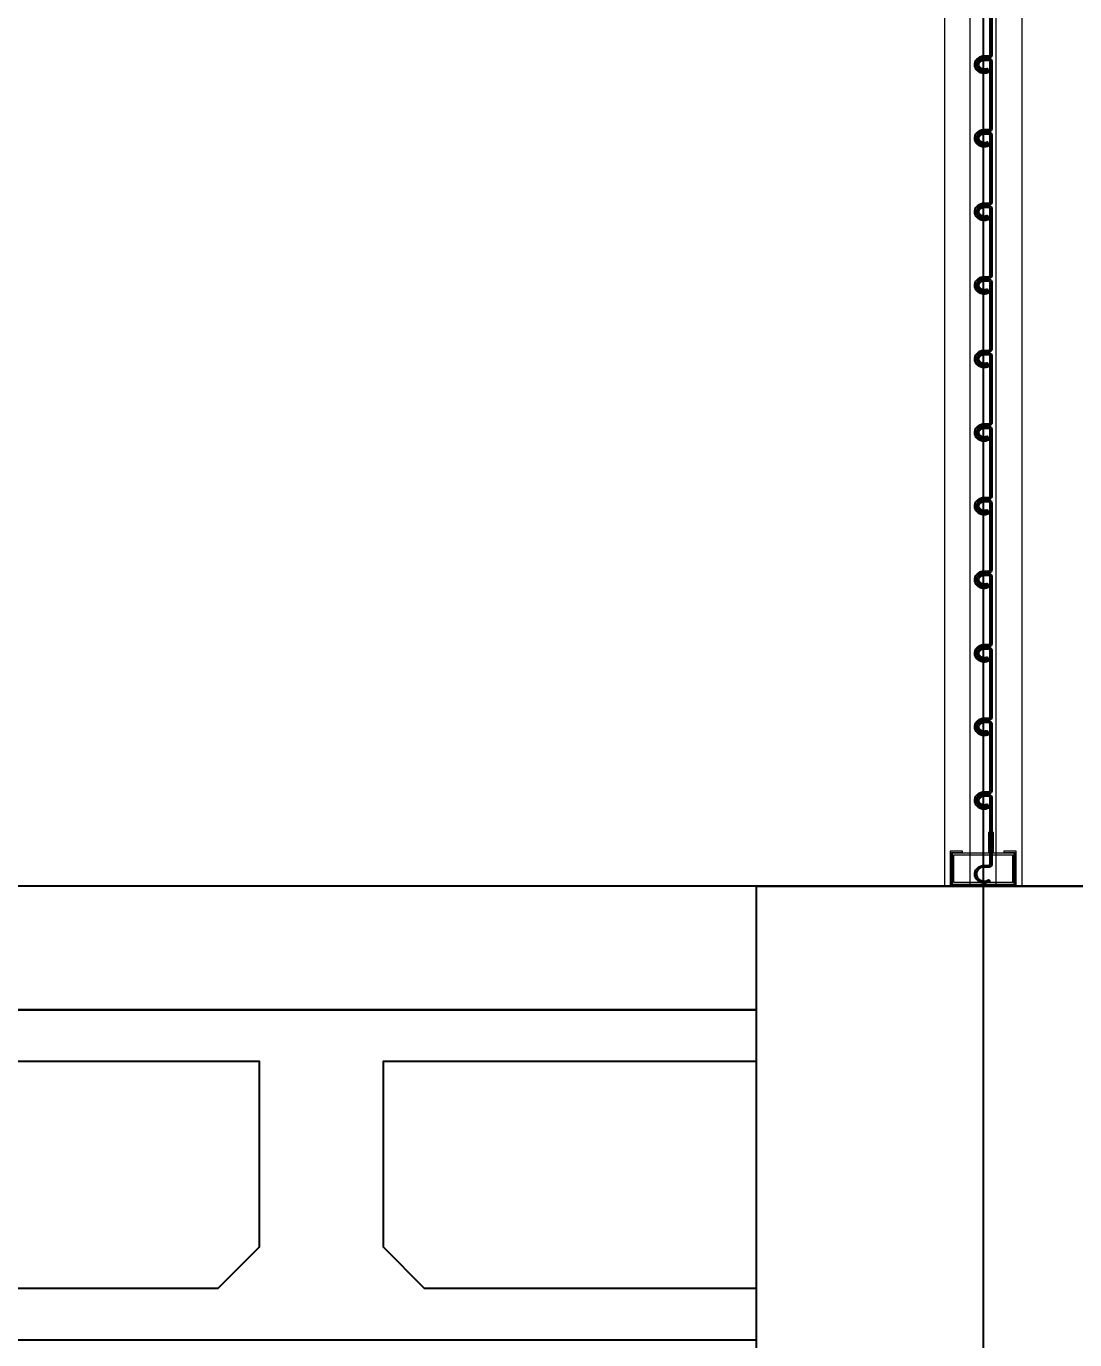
# Model space of a CAD drawing. Header units: millimetres. Extents: x 4754612 to 5801174, y 2368242 to 2777223.
# Drawn here: x 5507810 to 5508827, y 2420575 to 2421850 of the extents above; entities that cross this region are included whole.
import ezdxf
from ezdxf.enums import TextEntityAlignment as Align
from ezdxf.xclip import XClip

# ---------------------------------------------------------------- set-up
doc = ezdxf.new("R2010")
doc.units = ezdxf.units.MM
doc.header["$LTSCALE"] = 1000
doc.linetypes.add('CEN', pattern=[6.2, 6, -0.1, 0, -0.1])
doc.layers.get('DEFPOINTS').update_dxf_attribs({"color": 151})
for name, color, linetype in [('253', 253, 'Continuous'), ('A-중심선', 10, 'CEN'), ('CON', 2, 'Continuous'), ('DOOR', 4, 'Continuous'), ('HAT', 252, 'Continuous')]:
    doc.layers.add(name, color=color, linetype=linetype)
doc.styles.add('A.NARROW', font='ARIALN.TTF')

# ---------------------------------------------------------------- blocks, each defined once
blk = doc.blocks.new('zw$9FEC')
at = {"layer": 'CON'}
blk.add_lwpolyline([(150, -1780), (150, -2800), (-650, -2800), (-650, -470), (-620, -470), (-620, 0), (0, 0), (0, -1780)], close=True, dxfattribs=at)
blk = doc.blocks.new('zw$F401')
at = {"layer": 'CON'}
for points in [[(-2290, -200), (-2290, -80), (-2320, -70), (-2320, 0), (0, 0), (0, -70), (-30, -80), (-30, -200), (37.5, -230), (37.5, -308), (25.5, -320), (-2345.5, -320), (-2357.5, -308), (-2357.5, -230)], [(-1660, -50), (-1660, -230), (-1620, -270), (-1260, -270), (-1220, -230), (-1220, -50)], [(-660, -50), (-1100, -50), (-1100, -230), (-1060, -270), (-700, -270), (-660, -230)]]:
    blk.add_lwpolyline(points, close=True, dxfattribs=at)
for points in [[(-1780, -50), (-2220, -50), (-2220, -230), (-2180, -270), (-1820, -270), (-1780, -230), (-1780, -50)], [(-540, -50), (-540, -230), (-500, -270), (-140, -270), (-100, -230), (-100, -50), (-540, -50)]]:
    blk.add_lwpolyline(points, dxfattribs=at)
at = {"layer": 'DEFPOINTS', "style": 'A.NARROW'}
blk.add_text('PS1', height=100, dxfattribs=at).set_placement((-2171, -143.7), align=Align.MIDDLE_LEFT)
blk = doc.blocks.new('방화셔터 기본')
at = {"layer": '253', "color": 252, "lineweight": 18}
for p, q in [((5541963.6, 8097789.4), (5541963.6, 8097809.4)), ((5541963.6, 8097809.4), (5541965.1, 8097809.4)), ((5541965.1, 8097809.4), (5541965.1, 8097787.8)), ((5541967, 8097787.8), (5541967, 8097809.4)), ((5541967, 8097809.4), (5541968.6, 8097809.4)), ((5541968.6, 8097809.4), (5541968.6, 8097789.4)), ((5541943.6, 8097759.4), (5541943.6, 8097789.4)), ((5541943.6, 8097789.4), (5541963.6, 8097789.4)), ((5541965.1, 8097787.8), (5541945.1, 8097787.8)), ((5541945.1, 8097787.8), (5541945.1, 8097760.9)), ((5542002, 8097787.8), (5541967, 8097787.8)), ((5541968.6, 8097789.4), (5542003.6, 8097789.4)), ((5542002, 8097760.9), (5542002, 8097787.8)), ((5542003.6, 8097789.4), (5542003.6, 8097759.4)), ((5542003.6, 8097759.4), (5541943.6, 8097759.4)), ((5541945.1, 8097760.9), (5542002, 8097760.9))]:
    blk.add_line(p, q, dxfattribs=at)
at = {"layer": '253', "lineweight": 18}
for p, q in [((5541941.6, 8097757.4), (5541941.6, 8097791.4)), ((5541941.6, 8097791.4), (5541953.6, 8097791.4)), ((5541953.6, 8097790.2), (5541942.8, 8097790.2)), ((5541942.8, 8097790.2), (5541942.8, 8097758.6)), ((5541953.6, 8097791.4), (5541953.6, 8097790.2)), ((5541993.6, 8097791.4), (5542005.6, 8097791.4)), ((5541993.6, 8097790.2), (5541993.6, 8097791.4)), ((5542004.4, 8097790.2), (5541993.6, 8097790.2)), ((5542004.4, 8097758.6), (5542004.4, 8097790.2)), ((5542005.6, 8097791.4), (5542005.6, 8097757.4)), ((5542005.6, 8097757.4), (5541941.6, 8097757.4)), ((5541942.8, 8097758.6), (5542004.4, 8097758.6))]:
    blk.add_line(p, q, dxfattribs=at)
for points in [[(5541961.1, 8097757.4), (5541961.1, 8101847.9), (5541936.1, 8101901.9), (5541936.1, 8097757.4)], [(5541986.1, 8097757.4), (5541986.1, 8101847.9), (5542011.1, 8101901.9), (5542011.1, 8097757.4)]]:
    blk.add_lwpolyline(points, dxfattribs=at)
at = {"layer": '253', "color": 4}
blk.add_lwpolyline([(5541965.3, 8098629), (5541965.3, 8098563.9, 0.414214), (5541967.8, 8098561.3), (5541972.6, 8098561.3, -0.091225), (5541975.5, 8098560.9, -0.095179), (5541977.9, 8098559.4, -0.101362), (5541979.6, 8098557.2, -0.106214), (5541980.2, 8098554.6, -0.106214), (5541979.6, 8098552, -0.101362), (5541978.1, 8098549.7, -0.095179), (5541975.7, 8098548.2, -0.091225), (5541972.8, 8098547.6, -0.091225), (5541969.9, 8098548.1, -0.068447), (5541968.2, 8098549.1), (5541967.1, 8098547.8, 0.071895), (5541969.4, 8098546.6, 0.091225), (5541972.9, 8098546.1, 0.091225), (5541976.3, 8098546.7, 0.095179), (5541979.2, 8098548.6, 0.101362), (5541981.1, 8098551.4, 0.106214), (5541981.7, 8098554.6, 0.106214), (5541981, 8098557.9, 0.101362), (5541978.9, 8098560.6, 0.095179), (5541976, 8098562.3, 0.091225), (5541972.6, 8098562.9), (5541968.4, 8098562.9, -0.414214), (5541966.8, 8098564.5), (5541966.8, 8098628.4, -0.414214)], format="xyb", dxfattribs=at)
for points in [[(5541976.3, 8098475.4, 0.095179), (5541979.2, 8098477.2, 0.101362), (5541981.1, 8098480, 0.106214), (5541981.7, 8098483.3, 0.106214), (5541981, 8098486.5, 0.101362), (5541978.9, 8098489.2, 0.095179), (5541976, 8098490.9, 0.091225), (5541972.6, 8098491.5), (5541968.4, 8098491.5, -0.414214), (5541966.8, 8098493.1), (5541966.8, 8098557, -0.414214), (5541968.4, 8098558.6), (5541972.5, 8098558.6, -0.07833), (5541974.9, 8098558.2, -0.087736), (5541976.7, 8098557.3, -0.105426), (5541977.8, 8098555.9, -0.122587), (5541978.2, 8098554.5, -0.122587), (5541977.8, 8098553.2, -0.105426), (5541976.7, 8098551.7, -0.087736), (5541974.9, 8098550.8, -0.07833), (5541972.5, 8098550.4, -0.07833), (5541970.2, 8098550.8, -0.009524), (5541969.9, 8098550.9), (5541969.1, 8098549.5, 0.019148), (5541969.7, 8098549.3, 0.07833), (5541972.5, 8098548.8, 0.07833), (5541975.4, 8098549.3, 0.087736), (5541977.6, 8098550.5, 0.105426), (5541979.2, 8098552.4, 0.122587), (5541979.8, 8098554.5, 0.122587), (5541979.2, 8098556.6, 0.105426), (5541977.6, 8098558.5, 0.087736), (5541975.4, 8098559.7, 0.07833), (5541972.5, 8098560.2), (5541967.8, 8098560.2, 0.414214), (5541965.3, 8098557.6), (5541965.3, 8098492.5, 0.414214), (5541967.8, 8098489.9), (5541972.6, 8098489.9, -0.091225), (5541975.5, 8098489.5, -0.095179), (5541977.9, 8098488, -0.101362), (5541979.6, 8098485.8, -0.106214), (5541980.2, 8098483.2, -0.106214), (5541979.6, 8098480.6, -0.101362), (5541978.1, 8098478.3, -0.095179), (5541975.7, 8098476.8, -0.091225), (5541972.8, 8098476.2, -0.091225), (5541969.9, 8098476.7, -0.068447), (5541968.2, 8098477.7), (5541967.1, 8098476.4, 0.071895), (5541969.4, 8098475.2, 0.091225), (5541972.9, 8098474.7, 0.091225)], [(5541976.3, 8098404, 0.095179), (5541979.2, 8098405.8, 0.101362), (5541981.1, 8098408.6, 0.106214), (5541981.7, 8098411.9, 0.106214), (5541981, 8098415.1, 0.101362), (5541978.9, 8098417.8, 0.095179), (5541976, 8098419.6, 0.091225), (5541972.6, 8098420.1), (5541968.4, 8098420.1, -0.414214), (5541966.8, 8098421.7), (5541966.8, 8098485.6, -0.414214), (5541968.4, 8098487.2), (5541972.5, 8098487.2, -0.07833), (5541974.9, 8098486.8, -0.087736), (5541976.7, 8098485.9, -0.105426), (5541977.8, 8098484.5, -0.122587), (5541978.2, 8098483.1, -0.122587), (5541977.8, 8098481.8, -0.105426), (5541976.7, 8098480.4, -0.087736), (5541974.9, 8098479.4, -0.07833), (5541972.5, 8098479, -0.07833), (5541970.2, 8098479.4, -0.009524), (5541969.9, 8098479.5), (5541969.1, 8098478.1, 0.019148), (5541969.7, 8098477.9, 0.07833), (5541972.5, 8098477.5, 0.07833), (5541975.4, 8098477.9, 0.087736), (5541977.6, 8098479.1, 0.105426), (5541979.2, 8098481, 0.122587), (5541979.8, 8098483.1, 0.122587), (5541979.2, 8098485.2, 0.105426), (5541977.6, 8098487.1, 0.087736), (5541975.4, 8098488.3, 0.07833), (5541972.5, 8098488.8), (5541967.8, 8098488.8, 0.414214), (5541965.3, 8098486.2), (5541965.3, 8098421.1, 0.414214), (5541967.8, 8098418.5), (5541972.6, 8098418.5, -0.091225), (5541975.5, 8098418.1, -0.095179), (5541977.9, 8098416.6, -0.101362), (5541979.6, 8098414.4, -0.106214), (5541980.2, 8098411.8, -0.106214), (5541979.6, 8098409.2, -0.101362), (5541978.1, 8098407, -0.095179), (5541975.7, 8098405.4, -0.091225), (5541972.8, 8098404.8, -0.091225), (5541969.9, 8098405.3, -0.068447), (5541968.2, 8098406.3), (5541967.1, 8098405.1, 0.071895), (5541969.4, 8098403.8, 0.091225), (5541972.9, 8098403.3, 0.091225)], [(5541976.3, 8098332.6, 0.095179), (5541979.2, 8098334.4, 0.101362), (5541981.1, 8098337.2, 0.106214), (5541981.7, 8098340.5, 0.106214), (5541981, 8098343.7, 0.101362), (5541978.9, 8098346.4, 0.095179), (5541976, 8098348.2, 0.091225), (5541972.6, 8098348.7), (5541968.4, 8098348.7, -0.414214), (5541966.8, 8098350.3), (5541966.8, 8098414.2, -0.414214), (5541968.4, 8098415.8), (5541972.5, 8098415.8, -0.07833), (5541974.9, 8098415.4, -0.087736), (5541976.7, 8098414.5, -0.105426), (5541977.8, 8098413.1, -0.122587), (5541978.2, 8098411.7, -0.122587), (5541977.8, 8098410.4, -0.105426), (5541976.7, 8098409, -0.087736), (5541974.9, 8098408, -0.07833), (5541972.5, 8098407.6, -0.07833), (5541970.2, 8098408, -0.009524), (5541969.9, 8098408.1), (5541969.1, 8098406.7, 0.019148), (5541969.7, 8098406.5, 0.07833), (5541972.5, 8098406.1, 0.07833), (5541975.4, 8098406.5, 0.087736), (5541977.6, 8098407.7, 0.105426), (5541979.2, 8098409.6, 0.122587), (5541979.8, 8098411.7, 0.122587), (5541979.2, 8098413.8, 0.105426), (5541977.6, 8098415.7, 0.087736), (5541975.4, 8098416.9, 0.07833), (5541972.5, 8098417.4), (5541967.8, 8098417.4, 0.414214), (5541965.3, 8098414.8), (5541965.3, 8098349.7, 0.414214), (5541967.8, 8098347.2), (5541972.6, 8098347.2, -0.091225), (5541975.5, 8098346.7, -0.095179), (5541977.9, 8098345.2, -0.101362), (5541979.6, 8098343, -0.106214), (5541980.2, 8098340.4, -0.106214), (5541979.6, 8098337.8, -0.101362), (5541978.1, 8098335.6, -0.095179), (5541975.7, 8098334, -0.091225), (5541972.8, 8098333.5, -0.091225), (5541969.9, 8098333.9, -0.068447), (5541968.2, 8098334.9), (5541967.1, 8098333.7, 0.071895), (5541969.4, 8098332.4, 0.091225), (5541972.9, 8098331.9, 0.091225)], [(5541976.3, 8098261.2, 0.095179), (5541979.2, 8098263, 0.101362), (5541981.1, 8098265.8, 0.106214), (5541981.7, 8098269.1, 0.106214), (5541981, 8098272.3, 0.101362), (5541978.9, 8098275, 0.095179), (5541976, 8098276.8, 0.091225), (5541972.6, 8098277.3), (5541968.4, 8098277.3, -0.414214), (5541966.8, 8098278.9), (5541966.8, 8098342.8, -0.414214), (5541968.4, 8098344.4), (5541972.5, 8098344.4, -0.07833), (5541974.9, 8098344, -0.087736), (5541976.7, 8098343.1, -0.105426), (5541977.8, 8098341.7, -0.122587), (5541978.2, 8098340.3, -0.122587), (5541977.8, 8098339, -0.105426), (5541976.7, 8098337.6, -0.087736), (5541974.9, 8098336.6, -0.07833), (5541972.5, 8098336.2, -0.07833), (5541970.2, 8098336.6, -0.009524), (5541969.9, 8098336.7), (5541969.1, 8098335.3, 0.019148), (5541969.7, 8098335.1, 0.07833), (5541972.5, 8098334.7, 0.07833), (5541975.4, 8098335.1, 0.087736), (5541977.6, 8098336.3, 0.105426), (5541979.2, 8098338.2, 0.122587), (5541979.8, 8098340.3, 0.122587), (5541979.2, 8098342.4, 0.105426), (5541977.6, 8098344.3, 0.087736), (5541975.4, 8098345.5, 0.07833), (5541972.5, 8098346), (5541967.8, 8098346, 0.414214), (5541965.3, 8098343.4), (5541965.3, 8098278.3, 0.414214), (5541967.8, 8098275.8), (5541972.6, 8098275.8, -0.091225), (5541975.5, 8098275.3, -0.095179), (5541977.9, 8098273.8, -0.101362), (5541979.6, 8098271.6, -0.106214), (5541980.2, 8098269, -0.106214), (5541979.6, 8098266.4, -0.101362), (5541978.1, 8098264.2, -0.095179), (5541975.7, 8098262.6, -0.091225), (5541972.8, 8098262.1, -0.091225), (5541969.9, 8098262.5, -0.068447), (5541968.2, 8098263.5), (5541967.1, 8098262.3, 0.071895), (5541969.4, 8098261.1, 0.091225), (5541972.9, 8098260.5, 0.091225)], [(5541976.3, 8098189.8, 0.095179), (5541979.2, 8098191.6, 0.101362), (5541981.1, 8098194.4, 0.106214), (5541981.7, 8098197.7, 0.106214), (5541981, 8098200.9, 0.101362), (5541978.9, 8098203.6, 0.095179), (5541976, 8098205.4, 0.091225), (5541972.6, 8098205.9), (5541968.4, 8098205.9, -0.414214), (5541966.8, 8098207.5), (5541966.8, 8098271.4, -0.414214), (5541968.4, 8098273), (5541972.5, 8098273, -0.07833), (5541974.9, 8098272.6, -0.087736), (5541976.7, 8098271.7, -0.105426), (5541977.8, 8098270.3, -0.122587), (5541978.2, 8098268.9, -0.122587), (5541977.8, 8098267.6, -0.105426), (5541976.7, 8098266.2, -0.087736), (5541974.9, 8098265.2, -0.07833), (5541972.5, 8098264.9, -0.07833), (5541970.2, 8098265.2, -0.009524), (5541969.9, 8098265.3), (5541969.1, 8098263.9, 0.019148), (5541969.7, 8098263.7, 0.07833), (5541972.5, 8098263.3, 0.07833), (5541975.4, 8098263.7, 0.087736), (5541977.6, 8098264.9, 0.105426), (5541979.2, 8098266.8, 0.122587), (5541979.8, 8098268.9, 0.122587), (5541979.2, 8098271, 0.105426), (5541977.6, 8098272.9, 0.087736), (5541975.4, 8098274.1, 0.07833), (5541972.5, 8098274.6), (5541967.8, 8098274.6, 0.414214), (5541965.3, 8098272), (5541965.3, 8098206.9, 0.414214), (5541967.8, 8098204.4), (5541972.6, 8098204.4, -0.091225), (5541975.5, 8098203.9, -0.095179), (5541977.9, 8098202.5, -0.101362), (5541979.6, 8098200.2, -0.106214), (5541980.2, 8098197.7, -0.106214), (5541979.6, 8098195.1, -0.101362), (5541978.1, 8098192.8, -0.095179), (5541975.7, 8098191.3, -0.091225), (5541972.8, 8098190.7, -0.091225), (5541969.9, 8098191.2, -0.068447), (5541968.2, 8098192.1), (5541967.1, 8098190.9, 0.071895), (5541969.4, 8098189.7, 0.091225), (5541972.9, 8098189.1, 0.091225)], [(5541976.3, 8098118.4, 0.095179), (5541979.2, 8098120.2, 0.101362), (5541981.1, 8098123, 0.106214), (5541981.7, 8098126.3, 0.106214), (5541981, 8098129.5, 0.101362), (5541978.9, 8098132.2, 0.095179), (5541976, 8098134, 0.091225), (5541972.6, 8098134.6), (5541968.4, 8098134.6, -0.414214), (5541966.8, 8098136.1), (5541966.8, 8098200, -0.414214), (5541968.4, 8098201.6), (5541972.5, 8098201.6, -0.07833), (5541974.9, 8098201.2, -0.087736), (5541976.7, 8098200.3, -0.105426), (5541977.8, 8098198.9, -0.122587), (5541978.2, 8098197.5, -0.122587), (5541977.8, 8098196.2, -0.105426), (5541976.7, 8098194.8, -0.087736), (5541974.9, 8098193.8, -0.07833), (5541972.5, 8098193.5, -0.07833), (5541970.2, 8098193.8, -0.009524), (5541969.9, 8098193.9), (5541969.1, 8098192.5, 0.019148), (5541969.7, 8098192.3, 0.07833), (5541972.5, 8098191.9, 0.07833), (5541975.4, 8098192.3, 0.087736), (5541977.6, 8098193.5, 0.105426), (5541979.2, 8098195.5, 0.122587), (5541979.8, 8098197.5, 0.122587), (5541979.2, 8098199.6, 0.105426), (5541977.6, 8098201.5, 0.087736), (5541975.4, 8098202.8, 0.07833), (5541972.5, 8098203.2), (5541967.8, 8098203.2, 0.414214), (5541965.3, 8098200.6), (5541965.3, 8098135.5, 0.414214), (5541967.8, 8098133), (5541972.6, 8098133, -0.091225), (5541975.5, 8098132.5, -0.095179), (5541977.9, 8098131.1, -0.101362), (5541979.6, 8098128.8, -0.106214), (5541980.2, 8098126.3, -0.106214), (5541979.6, 8098123.7, -0.101362), (5541978.1, 8098121.4, -0.095179), (5541975.7, 8098119.9, -0.091225), (5541972.8, 8098119.3, -0.091225), (5541969.9, 8098119.8, -0.068447), (5541968.2, 8098120.7), (5541967.1, 8098119.5, 0.071895), (5541969.4, 8098118.3, 0.091225), (5541972.9, 8098117.7, 0.091225)], [(5541976.3, 8098047, 0.095179), (5541979.2, 8098048.8, 0.101362), (5541981.1, 8098051.6, 0.106214), (5541981.7, 8098054.9, 0.106214), (5541981, 8098058.1, 0.101362), (5541978.9, 8098060.9, 0.095179), (5541976, 8098062.6, 0.091225), (5541972.6, 8098063.2), (5541968.4, 8098063.2, -0.414214), (5541966.8, 8098064.7), (5541966.8, 8098128.6, -0.414214), (5541968.4, 8098130.2), (5541972.5, 8098130.2, -0.07833), (5541974.9, 8098129.9, -0.087736), (5541976.7, 8098128.9, -0.105426), (5541977.8, 8098127.5, -0.122587), (5541978.2, 8098126.1, -0.122587), (5541977.8, 8098124.8, -0.105426), (5541976.7, 8098123.4, -0.087736), (5541974.9, 8098122.4, -0.07833), (5541972.5, 8098122.1, -0.07833), (5541970.2, 8098122.4, -0.009524), (5541969.9, 8098122.5), (5541969.1, 8098121.1, 0.019148), (5541969.7, 8098120.9, 0.07833), (5541972.5, 8098120.5, 0.07833), (5541975.4, 8098120.9, 0.087736), (5541977.6, 8098122.1, 0.105426), (5541979.2, 8098124.1, 0.122587), (5541979.8, 8098126.1, 0.122587), (5541979.2, 8098128.2, 0.105426), (5541977.6, 8098130.1, 0.087736), (5541975.4, 8098131.4, 0.07833), (5541972.5, 8098131.8), (5541967.8, 8098131.8, 0.414214), (5541965.3, 8098129.2), (5541965.3, 8098064.2, 0.414214), (5541967.8, 8098061.6), (5541972.6, 8098061.6, -0.091225), (5541975.5, 8098061.1, -0.095179), (5541977.9, 8098059.7, -0.101362), (5541979.6, 8098057.5, -0.106214), (5541980.2, 8098054.9, -0.106214), (5541979.6, 8098052.3, -0.101362), (5541978.1, 8098050, -0.095179), (5541975.7, 8098048.5, -0.091225), (5541972.8, 8098047.9, -0.091225), (5541969.9, 8098048.4, -0.068447), (5541968.2, 8098049.3), (5541967.1, 8098048.1, 0.071895), (5541969.4, 8098046.9, 0.091225), (5541972.9, 8098046.3, 0.091225)], [(5541976.3, 8097975.6, 0.095179), (5541979.2, 8097977.5, 0.101362), (5541981.1, 8097980.3, 0.106214), (5541981.7, 8097983.5, 0.106214), (5541981, 8097986.7, 0.101362), (5541978.9, 8097989.5, 0.095179), (5541976, 8097991.2, 0.091225), (5541972.6, 8097991.8), (5541968.4, 8097991.8, -0.414214), (5541966.8, 8097993.4), (5541966.8, 8098057.3, -0.414214), (5541968.4, 8098058.8), (5541972.5, 8098058.8, -0.07833), (5541974.9, 8098058.5, -0.087736), (5541976.7, 8098057.5, -0.105426), (5541977.8, 8098056.1, -0.122587), (5541978.2, 8098054.8, -0.122587), (5541977.8, 8098053.4, -0.105426), (5541976.7, 8098052, -0.087736), (5541974.9, 8098051.1, -0.07833), (5541972.5, 8098050.7, -0.07833), (5541970.2, 8098051.1, -0.009524), (5541969.9, 8098051.1), (5541969.1, 8098049.7, 0.019148), (5541969.7, 8098049.5, 0.07833), (5541972.5, 8098049.1, 0.07833), (5541975.4, 8098049.5, 0.087736), (5541977.6, 8098050.8, 0.105426), (5541979.2, 8098052.7, 0.122587), (5541979.8, 8098054.8, 0.122587), (5541979.2, 8098056.8, 0.105426), (5541977.6, 8098058.8, 0.087736), (5541975.4, 8098060, 0.07833), (5541972.5, 8098060.4), (5541967.8, 8098060.4, 0.414214), (5541965.3, 8098057.8), (5541965.3, 8097992.8, 0.414214), (5541967.8, 8097990.2), (5541972.6, 8097990.2, -0.091225), (5541975.5, 8097989.7, -0.095179), (5541977.9, 8097988.3, -0.101362), (5541979.6, 8097986.1, -0.106214), (5541980.2, 8097983.5, -0.106214), (5541979.6, 8097980.9, -0.101362), (5541978.1, 8097978.6, -0.095179), (5541975.7, 8097977.1, -0.091225), (5541972.8, 8097976.5, -0.091225), (5541969.9, 8097977, -0.068447), (5541968.2, 8097977.9), (5541967.1, 8097976.7, 0.071895), (5541969.4, 8097975.5, 0.091225), (5541972.9, 8097974.9, 0.091225)], [(5541976.3, 8097904.2, 0.095179), (5541979.2, 8097906.1, 0.101362), (5541981.1, 8097908.9, 0.106214), (5541981.7, 8097912.1, 0.106214), (5541981, 8097915.3, 0.101362), (5541978.9, 8097918.1, 0.095179), (5541976, 8097919.8, 0.091225), (5541972.6, 8097920.4), (5541968.4, 8097920.4, -0.414214), (5541966.8, 8097922), (5541966.8, 8097985.9, -0.414214), (5541968.4, 8097987.4), (5541972.5, 8097987.4, -0.07833), (5541974.9, 8097987.1, -0.087736), (5541976.7, 8097986.1, -0.105426), (5541977.8, 8097984.7, -0.122587), (5541978.2, 8097983.4, -0.122587), (5541977.8, 8097982, -0.105426), (5541976.7, 8097980.6, -0.087736), (5541974.9, 8097979.7, -0.07833), (5541972.5, 8097979.3, -0.07833), (5541970.2, 8097979.7, -0.009524), (5541969.9, 8097979.7), (5541969.1, 8097978.3, 0.019148), (5541969.7, 8097978.2, 0.07833), (5541972.5, 8097977.7, 0.07833), (5541975.4, 8097978.2, 0.087736), (5541977.6, 8097979.4, 0.105426), (5541979.2, 8097981.3, 0.122587), (5541979.8, 8097983.4, 0.122587), (5541979.2, 8097985.5, 0.105426), (5541977.6, 8097987.4, 0.087736), (5541975.4, 8097988.6, 0.07833), (5541972.5, 8097989), (5541967.8, 8097989, 0.414214), (5541965.3, 8097986.5), (5541965.3, 8097921.4, 0.414214), (5541967.8, 8097918.8), (5541972.6, 8097918.8, -0.091225), (5541975.5, 8097918.3, -0.095179), (5541977.9, 8097916.9, -0.101362), (5541979.6, 8097914.7, -0.106214), (5541980.2, 8097912.1, -0.106214), (5541979.6, 8097909.5, -0.101362), (5541978.1, 8097907.2, -0.095179), (5541975.7, 8097905.7, -0.091225), (5541972.8, 8097905.1, -0.091225), (5541969.9, 8097905.6, -0.068447), (5541968.2, 8097906.5), (5541967.1, 8097905.3, 0.071895), (5541969.4, 8097904.1, 0.091225), (5541972.9, 8097903.5, 0.091225)], [(5541976.3, 8097832.8, 0.095179), (5541979.2, 8097834.7, 0.101362), (5541981.1, 8097837.5, 0.106214), (5541981.7, 8097840.7, 0.106214), (5541981, 8097844, 0.101362), (5541978.9, 8097846.7, 0.095179), (5541976, 8097848.4, 0.091225), (5541972.6, 8097849), (5541968.4, 8097849, -0.414214), (5541966.8, 8097850.6), (5541966.8, 8097914.5, -0.414214), (5541968.4, 8097916.1), (5541972.5, 8097916.1, -0.07833), (5541974.9, 8097915.7, -0.087736), (5541976.7, 8097914.7, -0.105426), (5541977.8, 8097913.3, -0.122587), (5541978.2, 8097912, -0.122587), (5541977.8, 8097910.6, -0.105426), (5541976.7, 8097909.2, -0.087736), (5541974.9, 8097908.3, -0.07833), (5541972.5, 8097907.9, -0.07833), (5541970.2, 8097908.3, -0.009524), (5541969.9, 8097908.3), (5541969.1, 8097907, 0.019148), (5541969.7, 8097906.8, 0.07833), (5541972.5, 8097906.3, 0.07833), (5541975.4, 8097906.8, 0.087736), (5541977.6, 8097908, 0.105426), (5541979.2, 8097909.9, 0.122587), (5541979.8, 8097912, 0.122587), (5541979.2, 8097914.1, 0.105426), (5541977.6, 8097916, 0.087736), (5541975.4, 8097917.2, 0.07833), (5541972.5, 8097917.6), (5541967.8, 8097917.6, 0.414214), (5541965.3, 8097915.1), (5541965.3, 8097850, 0.414214), (5541967.8, 8097847.4), (5541972.6, 8097847.4, -0.091225), (5541975.5, 8097846.9, -0.095179), (5541977.9, 8097845.5, -0.101362), (5541979.6, 8097843.3, -0.106214), (5541980.2, 8097840.7, -0.106214), (5541979.6, 8097838.1, -0.101362), (5541978.1, 8097835.8, -0.095179), (5541975.7, 8097834.3, -0.091225), (5541972.8, 8097833.7, -0.091225), (5541969.9, 8097834.2, -0.068447), (5541968.2, 8097835.1), (5541967.1, 8097833.9, 0.071895), (5541969.4, 8097832.7, 0.091225), (5541972.9, 8097832.1, 0.091225)], [(5541976.3, 8097761.4, 0.095179), (5541979.2, 8097763.3, 0.101362), (5541981.1, 8097766.1, 0.106214), (5541981.7, 8097769.3, 0.106214), (5541981, 8097772.6, 0.101362), (5541978.9, 8097775.3, 0.095179), (5541976, 8097777, 0.091225), (5541972.6, 8097777.6), (5541968.4, 8097777.6, -0.414214), (5541966.8, 8097779.2), (5541966.8, 8097843.1, -0.414214), (5541968.4, 8097844.7), (5541972.5, 8097844.7, -0.07833), (5541974.9, 8097844.3, -0.087736), (5541976.7, 8097843.3, -0.105426), (5541977.8, 8097841.9, -0.122587), (5541978.2, 8097840.6, -0.122587), (5541977.8, 8097839.2, -0.105426), (5541976.7, 8097837.8, -0.087736), (5541974.9, 8097836.9, -0.07833), (5541972.5, 8097836.5, -0.07833), (5541970.2, 8097836.9, -0.009524), (5541969.9, 8097836.9), (5541969.1, 8097835.6, 0.019148), (5541969.7, 8097835.4, 0.07833), (5541972.5, 8097834.9, 0.07833), (5541975.4, 8097835.4, 0.087736), (5541977.6, 8097836.6, 0.105426), (5541979.2, 8097838.5, 0.122587), (5541979.8, 8097840.6, 0.122587), (5541979.2, 8097842.7, 0.105426), (5541977.6, 8097844.6, 0.087736), (5541975.4, 8097845.8, 0.07833), (5541972.5, 8097846.2), (5541967.8, 8097846.2, 0.414214), (5541965.3, 8097843.7), (5541965.3, 8097778.6, 0.414214), (5541967.8, 8097776), (5541972.6, 8097776, -0.091225), (5541975.5, 8097775.5, -0.095179), (5541977.9, 8097774.1, -0.101362), (5541979.6, 8097771.9, -0.106214), (5541980.2, 8097769.3, -0.106214), (5541979.6, 8097766.7, -0.101362), (5541978.1, 8097764.4, -0.095179), (5541975.7, 8097762.9, -0.091225), (5541972.8, 8097762.3, -0.091225), (5541969.9, 8097762.8, -0.068447), (5541968.2, 8097763.7), (5541967.1, 8097762.5, 0.071895), (5541969.4, 8097761.3, 0.091225), (5541972.9, 8097760.7, 0.091225)]]:
    blk.add_lwpolyline(points, format="xyb", close=True, dxfattribs=at)
blk = doc.blocks.new('A$C27682B79')
at = {"layer": 'HAT', "xscale": -1}
blk.add_blockref('방화셔터 기본', (5542000.3, -8097757.4), dxfattribs=at)

msp = doc.modelspace()

# ---------------------------------------------------------------- linework, layer by layer
at = {"layer": 'A-중심선', "ltscale": 5}
msp.add_line((5508738.509, 2478240.763), (5508738.509, 2392942.802), dxfattribs=at)
at = {"layer": 'A-중심선'}
msp.add_line((5707480.986, 2421015.382), (5390179.76, 2421015.382), dxfattribs=at)
at = {"layer": 'CON'}
for points in [[(5508518.509, 2421015.382), (5451838.509, 2421015.382)], [(5508368.509, 2420895.382), (5463638.509, 2420895.382)]]:
    msp.add_lwpolyline(points, dxfattribs=at)

# ---------------------------------------------------------------- block references
msp.add_blockref('zw$9FEC', (5509138.509, 2421015.382), dxfattribs=at)
ref = msp.add_blockref('zw$F401', (5509256.009, 2420895.382), dxfattribs=at)
XClip(ref).set_block_clipping_path([(-2357.5, -319.9999999953), (-737.4999999981, 0)])
at = {"layer": 'DOOR'}
msp.add_blockref('A$C27682B79', (5508711.723, 2421015.382), dxfattribs=at)

doc.saveas('drawing.dxf')
